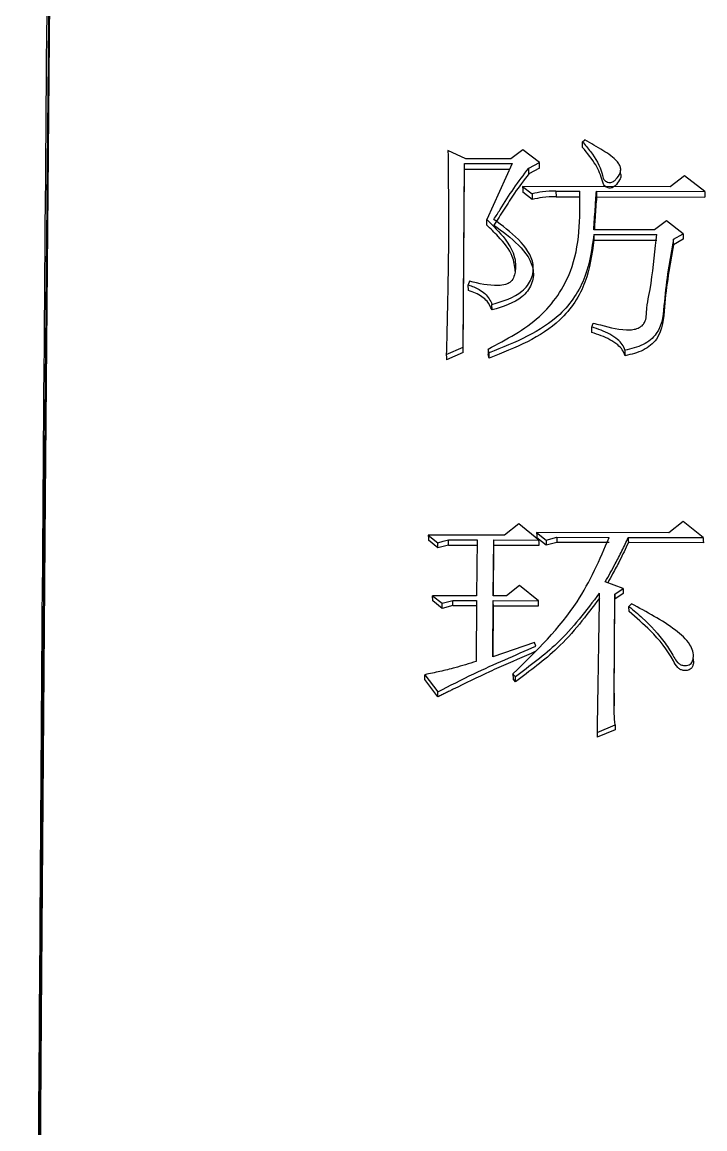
# Model space of a CAD drawing. Header units: millimetres. Extents: x 2448 to 4397, y 790 to 2168.
# Drawn here: x 2844.14 to 2849.73, y 1979.56 to 1988.62 of the extents above; entities that cross this region are included whole.
import ezdxf

# ---------------------------------------------------------------- set-up
doc = ezdxf.new("R2010")
doc.units = ezdxf.units.MM

msp = doc.modelspace()

# ---------------------------------------------------------------- linework, layer by layer
at = {"color": 7, "linetype": 'Continuous', "lineweight": 25}
for p, q in [((2848.7264, 1987.6373), (2848.746, 1987.6522)), ((2847.7712, 1987.4971), (2847.6257, 1987.5648)), ((2848.2391, 1987.571), (2848.1411, 1987.4963)), ((2848.3745, 1987.4658), (2848.2391, 1987.571)), ((2848.1411, 1987.4963), (2847.7712, 1987.4971)), ((2847.7492, 1985.9562), (2847.7611, 1987.4596)), ((2847.7499, 1985.9118), (2847.7618, 1987.4131)), ((2847.7611, 1987.4596), (2848.1505, 1987.4588)), ((2847.7618, 1987.4131), (2848.1294, 1987.4123)), ((2848.1505, 1987.4588), (2847.9424, 1987.0009)), ((2848.2865, 1987.421), (2848.3745, 1987.4658)), ((2848.3752, 1987.4193), (2848.2872, 1987.3746)), ((2849.0371, 1987.4176), (2849.0371, 1987.4224)), ((2849.0377, 1987.3756), (2849.0373, 1987.4054)), ((2849.5613, 1987.3583), (2849.4438, 1987.2684)), ((2849.7258, 1987.2303), (2849.5613, 1987.3583)), ((2848.2366, 1987.271), (2848.314, 1987.2108)), ((2849.4438, 1987.2684), (2848.2366, 1987.271)), ((2848.3147, 1987.1646), (2848.2373, 1987.2248)), ((2848.314, 1987.2108), (2848.3147, 1987.1646)), ((2848.5089, 1987.2329), (2848.7036, 1987.2325)), ((2848.5089, 1987.2329), (2848.5096, 1987.1867)), ((2848.8399, 1987.2322), (2849.7258, 1987.2303)), ((2848.8399, 1987.2322), (2848.8406, 1987.186)), ((2848.5096, 1987.1867), (2848.7043, 1987.1863)), ((2848.8406, 1987.186), (2849.7265, 1987.1841)), ((2847.9431, 1986.955), (2847.9424, 1987.0009)), ((2849.4123, 1986.9902), (2849.3144, 1986.9151)), ((2849.5478, 1986.8844), (2849.4123, 1986.9902)), ((2848.8176, 1986.8784), (2849.3335, 1986.8773)), ((2848.8176, 1986.8784), (2848.8182, 1986.8327)), ((2849.3144, 1986.9151), (2848.8179, 1986.9161)), ((2848.8182, 1986.8327), (2849.3342, 1986.8316)), ((2849.4695, 1986.8393), (2849.5478, 1986.8844)), ((2849.4702, 1986.7937), (2849.4695, 1986.8393)), ((2849.5484, 1986.8387), (2849.4702, 1986.7937)), ((2848.3245, 1986.558), (2848.3238, 1986.6033)), ((2847.8021, 1986.4952), (2847.7921, 1986.4649)), ((2847.7928, 1986.4198), (2847.7921, 1986.4649)), ((2847.9862, 1986.2604), (2847.9856, 1986.3053)), ((2847.6124, 1985.8956), (2847.7492, 1985.9562)), ((2847.7499, 1985.9118), (2847.6131, 1985.8512)), ((2847.9637, 1985.8657), (2847.9542, 1985.8961)), ((2847.9637, 1985.8657), (2847.963, 1985.91)), ((2848.2055, 1984.509), (2848.0879, 1984.4166)), ((2848.37, 1984.3773), (2848.2055, 1984.509)), ((2849.5491, 1984.5293), (2849.4316, 1984.4368)), ((2849.7136, 1984.3976), (2849.5491, 1984.5293)), ((2847.4649, 1984.4179), (2847.5423, 1984.3559)), ((2848.0879, 1984.4166), (2847.4649, 1984.4179)), ((2848.351, 1984.4392), (2848.4284, 1984.3772)), ((2849.4316, 1984.4368), (2848.351, 1984.4392)), ((2848.4291, 1984.335), (2848.3517, 1984.3969)), ((2848.4284, 1984.3772), (2848.5162, 1984.4002)), ((2848.5162, 1984.4002), (2848.9445, 1984.3993)), ((2849.1003, 1984.3989), (2849.7136, 1984.3976)), ((2847.543, 1984.3137), (2847.4656, 1984.3756)), ((2847.543, 1984.3137), (2847.5423, 1984.3559)), ((2847.6308, 1984.3367), (2847.543, 1984.3137)), ((2847.6301, 1984.3789), (2847.8638, 1984.3784)), ((2847.6308, 1984.3367), (2847.8645, 1984.3362)), ((2847.8638, 1984.3784), (2847.8604, 1983.9213)), ((2847.9967, 1983.921), (2848, 1984.3781)), ((2847.9977, 1983.921), (2848.0007, 1984.3359)), ((2848, 1984.3781), (2848.37, 1984.3773)), ((2848.0007, 1984.3359), (2848.3707, 1984.3351)), ((2848.5169, 1984.3579), (2848.4291, 1984.335)), ((2848.9452, 1984.357), (2848.5169, 1984.3579)), ((2849.7143, 1984.3553), (2849.101, 1984.3567)), ((2849.0583, 1983.9808), (2848.9126, 1984.0354)), ((2848.2115, 1984.0059), (2848.1038, 1983.9208)), ((2848.3663, 1983.8814), (2848.2115, 1984.0059)), ((2848.9839, 1983.1242), (2848.9898, 1983.9344)), ((2848.9898, 1983.9344), (2849.0583, 1983.9808)), ((2849.059, 1983.9391), (2848.9905, 1983.8928)), ((2847.5002, 1983.9221), (2847.5776, 1983.8598)), ((2847.8604, 1983.9213), (2847.5002, 1983.9221)), ((2847.5009, 1983.8805), (2847.5002, 1983.9221)), ((2847.5783, 1983.8183), (2847.5009, 1983.8805)), ((2847.5783, 1983.8183), (2847.5776, 1983.8598)), ((2847.6654, 1983.8829), (2847.8601, 1983.8825)), ((2847.8601, 1983.8825), (2847.8565, 1983.3843)), ((2847.9931, 1983.423), (2847.9964, 1983.8822)), ((2847.9964, 1983.8822), (2848.3663, 1983.8814)), ((2848.1038, 1983.9208), (2847.9967, 1983.921)), ((2848.9846, 1983.0837), (2848.9905, 1983.8928)), ((2847.6661, 1983.8414), (2847.5783, 1983.8183)), ((2847.6661, 1983.8414), (2847.8608, 1983.8409)), ((2847.9941, 1983.4234), (2847.9971, 1983.8406)), ((2847.9971, 1983.8406), (2848.367, 1983.8398)), ((2849.1067, 1983.7918), (2849.106, 1983.8333)), ((2848.3346, 1983.5392), (2847.9931, 1983.423)), ((2848.3441, 1983.508), (2848.3346, 1983.5392)), ((2849.6048, 1983.5185), (2849.6048, 1983.5197)), ((2847.4371, 1983.2759), (2847.5432, 1983.1351)), ((2847.5439, 1983.0946), (2847.4378, 1983.2353)), ((2848.1575, 1983.2822), (2848.1582, 1983.2415)), ((2848.1775, 1983.2181), (2848.1583, 1983.2415)), ((2848.1775, 1983.2181), (2848.1768, 1983.2588)), ((2848.9839, 1983.1242), (2848.9846, 1983.0837)), ((2848.9846, 1983.0837), (2848.9849, 1983.0199)), ((2848.9851, 1982.9982), (2848.9848, 1983.0202)), ((2848.8453, 1982.8034), (2848.9918, 1982.8658)), ((2848.9918, 1982.8658), (2848.9925, 1982.8257)), ((2848.9925, 1982.8257), (2848.8461, 1982.7634))]:
    msp.add_line(p, q, dxfattribs=at)
at = {"color": 7, "linetype": 'Continuous', "lineweight": 25, "flags": 128}
for points in [[(2845.0129, 2019.6761), (2844.9637, 2019.5084), (2844.9141, 2019.0057), (2844.8641, 2018.1704), (2844.8142, 2017.0065), (2844.7645, 2015.5193), (2844.7152, 2013.7158), (2844.6665, 2011.6044), (2844.6188, 2009.195), (2844.5722, 2006.4987), (2844.5269, 2003.5281), (2844.4832, 2000.2972), (2844.4412, 1996.8209), (2844.4012, 1993.1154), (2844.3633, 1989.1981), (2844.3277, 1985.0872), (2844.2946, 1980.8019), (2844.2642, 1976.3622), (2844.2365, 1971.7887), (2844.2117, 1967.1027), (2844.1899, 1962.3262), (2844.1712, 1957.4814), (2844.1558, 1952.5909), (2844.1436, 1947.6775)], [(2845.0114, 2018.9754), (2844.9627, 2018.8092), (2844.9135, 2018.3115), (2844.8641, 2017.4843), (2844.8146, 2016.3317), (2844.7654, 2014.859), (2844.7166, 2013.0731), (2844.6684, 2010.9822), (2844.6211, 2008.5962), (2844.575, 2005.9262), (2844.5302, 2002.9845), (2844.4869, 1999.785), (2844.4453, 1996.3425), (2844.4057, 1992.6732), (2844.3681, 1988.794), (2844.3329, 1984.7231), (2844.3001, 1980.4795), (2844.2699, 1976.083), (2844.2425, 1971.554), (2844.218, 1966.9137), (2844.2054, 1964.2491)], [(2848.7271, 1987.5905), (2848.7268, 1987.6068), (2848.7266, 1987.6221), (2848.7264, 1987.6373)], [(2847.7618, 1987.4131), (2847.7614, 1987.4392), (2847.7611, 1987.4596)], [(2848.2872, 1987.3746), (2848.2868, 1987.4006), (2848.2865, 1987.421)], [(2848.3752, 1987.4193), (2848.3748, 1987.4453), (2848.3745, 1987.4658)], [(2848.2366, 1987.271), (2848.237, 1987.2451), (2848.2373, 1987.2248)], [(2849.7258, 1987.2303), (2849.7262, 1987.2044), (2849.7265, 1987.1841)], [(2849.5478, 1986.8844), (2849.5482, 1986.8588), (2849.5484, 1986.8387)], [(2848.8025, 1986.0766), (2848.8023, 1986.0949), (2848.8021, 1986.1081), (2848.8019, 1986.1213)], [(2847.7499, 1985.9118), (2847.7495, 1985.9367), (2847.7492, 1985.9562)], [(2847.9535, 1985.9405), (2847.9538, 1985.9226), (2847.954, 1985.9094), (2847.9542, 1985.8961)], [(2849.073, 1985.9305), (2849.0732, 1985.9175), (2849.0734, 1985.9045), (2849.0736, 1985.8861)], [(2847.6124, 1985.8956), (2847.6128, 1985.8707), (2847.6131, 1985.8512)], [(2847.4649, 1984.4179), (2847.4653, 1984.3942), (2847.4656, 1984.3756)], [(2848.351, 1984.4392), (2848.3514, 1984.4155), (2848.3517, 1984.3969)], [(2848.5162, 1984.4002), (2848.5166, 1984.3765), (2848.5169, 1984.3579)], [(2849.1003, 1984.3989), (2849.1007, 1984.3753), (2849.101, 1984.3567)], [(2849.7136, 1984.3976), (2849.714, 1984.3739), (2849.7143, 1984.3553)], [(2847.5423, 1984.3559), (2847.5862, 1984.3674), (2847.6301, 1984.3789)], [(2847.6308, 1984.3367), (2847.6304, 1984.3603), (2847.6301, 1984.3789)], [(2848.0007, 1984.3359), (2848.0004, 1984.3595), (2848, 1984.3781)], [(2848.3707, 1984.3351), (2848.3703, 1984.3587), (2848.37, 1984.3773)], [(2848.4284, 1984.3772), (2848.4288, 1984.3535), (2848.4291, 1984.335)], [(2848.9898, 1983.9344), (2848.9902, 1983.9111), (2848.9905, 1983.8928)], [(2849.0583, 1983.9808), (2849.0586, 1983.9575), (2849.059, 1983.9391)], [(2847.5776, 1983.8598), (2847.6215, 1983.8713), (2847.6654, 1983.8829)], [(2847.6661, 1983.8414), (2847.6657, 1983.8646), (2847.6654, 1983.8829)], [(2847.9971, 1983.8406), (2847.9967, 1983.8639), (2847.9964, 1983.8822)], [(2848.367, 1983.8398), (2848.3666, 1983.8631), (2848.3663, 1983.8814)], [(2849.1059, 1983.8332), (2849.1157, 1983.8448), (2849.1254, 1983.8564)], [(2847.4378, 1983.2353), (2847.4374, 1983.258), (2847.4371, 1983.2759)], [(2848.1768, 1983.2588), (2848.1672, 1983.2705), (2848.1575, 1983.2822)], [(2847.5439, 1983.0946), (2847.5435, 1983.1173), (2847.5432, 1983.1351)], [(2848.8453, 1982.8034), (2848.8457, 1982.781), (2848.8461, 1982.7634)]]:
    msp.add_lwpolyline(points, dxfattribs=at)
at = {"color": 7, "linetype": 'Continuous', "lineweight": 25}
for points, knots in [([(2844.203, 1964.2513), (2844.2048, 1964.7099), (2844.2134, 1967.005), (2844.2313, 1971.095), (2844.2598, 1976.4138), (2844.2954, 1982.0859), (2844.3399, 1987.9943), (2844.394, 1993.9675), (2844.4533, 1999.4429), (2844.5173, 2004.3306), (2844.585, 2008.5911), (2844.6493, 2011.8577), (2844.7089, 2014.2741), (2844.7629, 2016.0225), (2844.815, 2017.294), (2844.865, 2018.1513), (2844.8967, 2018.4032), (2844.9125, 2018.5292)], [0, 0, 0, 0, 0.015982, 0.079971, 0.143956, 0.207938, 0.29112, 0.374568, 0.45775, 0.540927, 0.624368, 0.707543, 0.76895, 0.830357, 0.891763, 0.945879, 1, 1, 1, 1]), ([(2848.7264, 1987.6373), (2848.7485, 1987.6105), (2848.8153, 1987.5297), (2848.8794, 1987.4261), (2848.8925, 1987.3354), (2848.9133, 1987.3142), (2848.9303, 1987.306), (2848.9483, 1987.303), (2848.9653, 1987.3054), (2848.9833, 1987.3142), (2849.0089, 1987.3391), (2849.0338, 1987.3724), (2849.0407, 1987.4128), (2849.0317, 1987.4439), (2848.9916, 1987.5026), (2848.8888, 1987.5703), (2848.7953, 1987.624), (2848.746, 1987.6522)], [0, 0, 0, 0, 0.11061, 0.333673, 0.388222, 0.406339, 0.424432, 0.44327, 0.458128, 0.472959, 0.501622, 0.568318, 0.601906, 0.635253, 0.674013, 0.828364, 1, 1, 1, 1]), ([(2847.6257, 1987.5648), (2847.6282, 1987.3407), (2847.6324, 1986.9523), (2847.6247, 1986.3952), (2847.6165, 1986.0621), (2847.6124, 1985.8956)], [0, 0, 0, 0, 0.405511, 0.702727, 1, 1, 1, 1]), ([(2849.0359, 1987.3754), (2849.0376, 1987.3685), (2849.0417, 1987.3514), (2849.0259, 1987.3159), (2849.0042, 1987.2851), (2848.978, 1987.2643), (2848.9613, 1987.2578), (2848.9447, 1987.2571), (2848.928, 1987.2609), (2848.9122, 1987.2692), (2848.8963, 1987.2867), (2848.8811, 1987.3499), (2848.8362, 1987.4586), (2848.7657, 1987.5439), (2848.7271, 1987.5905)], [0, 0, 0, 0, 0.038174, 0.094174, 0.200258, 0.234047, 0.259344, 0.284705, 0.310135, 0.33959, 0.370289, 0.428865, 0.687451, 1, 1, 1, 1]), ([(2848.0008, 1987.0008), (2848.0183, 1987.0281), (2848.0725, 1987.1129), (2848.1615, 1987.2563), (2848.2448, 1987.3661), (2848.2865, 1987.421)], [0, 0, 0, 0, 0.191825, 0.595548, 1, 1, 1, 1]), ([(2848.2872, 1987.3746), (2848.2474, 1987.3225), (2848.1757, 1987.2287), (2848.0855, 1987.0862), (2848.0295, 1986.9987), (2848.0015, 1986.9549)], [0, 0, 0, 0, 0.384526, 0.692247, 1, 1, 1, 1]), ([(2847.9535, 1985.9405), (2848.1036, 1986.0197), (2848.3968, 1986.1742), (2848.7083, 1986.6421), (2848.7054, 1987.0094), (2848.7036, 1987.2325)], [0, 0, 0, 0, 0.291826, 0.570002, 1, 1, 1, 1]), ([(2848.5089, 1987.2329), (2848.4719, 1987.2321), (2848.406, 1987.2306), (2848.3421, 1987.2168), (2848.314, 1987.2108)], [0, 0, 0, 0, 0.5611396, 1, 1, 1, 1]), ([(2848.8179, 1986.9161), (2848.8199, 1986.9446), (2848.8238, 1987.0017), (2848.8312, 1987.1071), (2848.8365, 1987.1838), (2848.8399, 1987.2322)], [0, 0, 0, 0, 0.2703106, 0.540621, 1, 1, 1, 1]), ([(2848.5096, 1987.1867), (2848.4726, 1987.1859), (2848.4067, 1987.1844), (2848.3427, 1987.1706), (2848.3147, 1987.1646)], [0, 0, 0, 0, 0.561154, 1, 1, 1, 1]), ([(2848.8406, 1987.186), (2848.8366, 1987.1297), (2848.831, 1987.049), (2848.8247, 1986.9589), (2848.8224, 1986.9253), (2848.8217, 1986.9161)], [0, 0, 0, 0, 0.626733, 0.897993, 1, 1, 1, 1]), ([(2847.9424, 1987.0009), (2847.9955, 1986.9489), (2848.0851, 1986.8612), (2848.1705, 1986.7209), (2848.1816, 1986.6166), (2848.1713, 1986.5462), (2848.1548, 1986.5059), (2848.1261, 1986.4802), (2848.0876, 1986.4647), (2847.9765, 1986.453), (2847.8795, 1986.4765), (2847.8021, 1986.4952)], [0, 0, 0, 0, 0.23773, 0.400863, 0.533107, 0.587825, 0.643013, 0.674945, 0.706748, 0.766162, 1, 1, 1, 1]), ([(2848.1761, 1986.5786), (2848.1708, 1986.6194), (2848.1573, 1986.7248), (2848.0543, 1986.8467), (2847.9742, 1986.9247), (2847.9431, 1986.955)], [0, 0, 0, 0, 0.27825, 0.719257, 1, 1, 1, 1]), ([(2847.9856, 1986.3053), (2848.075, 1986.3322), (2848.2098, 1986.3728), (2848.3172, 1986.5105), (2848.3366, 1986.6722), (2848.2077, 1986.8491), (2848.0708, 1986.9495), (2848.0008, 1987.0008)], [0, 0, 0, 0, 0.250751, 0.378254, 0.502276, 0.745754, 1, 1, 1, 1]), ([(2848.0015, 1986.9549), (2848.0714, 1986.9037), (2848.2084, 1986.8035), (2848.3372, 1986.6268), (2848.3179, 1986.4653), (2848.2104, 1986.3278), (2848.0756, 1986.2873), (2847.9862, 1986.2604)], [0, 0, 0, 0, 0.254284, 0.49769, 0.62164, 0.749121, 1, 1, 1, 1]), ([(2848.8176, 1986.8784), (2848.8024, 1986.7621), (2848.7719, 1986.5278), (2848.5163, 1986.1317), (2848.1755, 1985.9952), (2847.963, 1985.91)], [0, 0, 0, 0, 0.270901, 0.545498, 1, 1, 1, 1]), ([(2848.8182, 1986.8327), (2848.8031, 1986.7165), (2848.7726, 1986.4825), (2848.5169, 1986.087), (2848.1761, 1985.9507), (2847.9637, 1985.8657)], [0, 0, 0, 0, 0.270761, 0.545299, 1, 1, 1, 1]), ([(2848.8119, 1986.1518), (2848.8319, 1986.1471), (2848.9316, 1986.1235), (2849.048, 1986.0887), (2849.1606, 1986.1024), (2849.1984, 1986.1185), (2849.226, 1986.1424), (2849.2521, 1986.194), (2849.2464, 1986.2757), (2849.2948, 1986.4785), (2849.3084, 1986.681), (2849.3297, 1986.8471), (2849.3335, 1986.8773)], [0, 0, 0, 0, 0.04844, 0.240742, 0.275063, 0.309506, 0.336528, 0.363548, 0.457331, 0.549664, 0.918131, 1, 1, 1, 1]), ([(2849.4695, 1986.8393), (2849.4397, 1986.6726), (2849.3944, 1986.4195), (2849.3822, 1986.0963), (2849.2244, 1985.965), (2849.1244, 1985.9422), (2849.073, 1985.9305)], [0, 0, 0, 0, 0.49171, 0.746466, 0.869846, 1, 1, 1, 1]), ([(2849.4702, 1986.7937), (2849.4404, 1986.6272), (2849.3951, 1986.3744), (2849.3829, 1986.0516), (2849.2251, 1985.9205), (2849.125, 1985.8978), (2849.0736, 1985.8861)], [0, 0, 0, 0, 0.4915844, 0.7462857, 0.869721, 1, 1, 1, 1]), ([(2847.7921, 1986.4649), (2847.8224, 1986.4543), (2847.8719, 1986.4369), (2847.9285, 1986.396), (2847.9655, 1986.354), (2847.9789, 1986.3214), (2847.9856, 1986.3053)], [0, 0, 0, 0, 0.350403, 0.572048, 0.788227, 1, 1, 1, 1]), ([(2847.9862, 1986.2604), (2847.9749, 1986.2852), (2847.9559, 1986.3265), (2847.904, 1986.3704), (2847.852, 1986.4005), (2847.8126, 1986.4134), (2847.7928, 1986.4198)], [0, 0, 0, 0, 0.3279399, 0.5471321, 0.771558, 1, 1, 1, 1]), ([(2848.8019, 1986.1213), (2848.8035, 1986.1264), (2848.8069, 1986.1365), (2848.8102, 1986.1467), (2848.8119, 1986.1517)], [0, 0, 0, 0, 0.499988, 1, 1, 1, 1]), ([(2849.073, 1985.9305), (2849.0667, 1985.9468), (2849.054, 1985.9798), (2849.0098, 1986.0242), (2848.9505, 1986.0628), (2848.8782, 1986.0955), (2848.8274, 1986.1127), (2848.8019, 1986.1213)], [0, 0, 0, 0, 0.1619304, 0.3282663, 0.5489369, 0.7734674, 1, 1, 1, 1]), ([(2849.0736, 1985.8861), (2849.0674, 1985.9024), (2849.0547, 1985.9354), (2849.0105, 1985.9797), (2848.9512, 1986.0183), (2848.8789, 1986.0509), (2848.8281, 1986.068), (2848.8025, 1986.0766)], [0, 0, 0, 0, 0.161828, 0.328118, 0.548798, 0.773386, 1, 1, 1, 1]), ([(2847.963, 1985.91), (2847.9614, 1985.9151), (2847.9582, 1985.9253), (2847.9551, 1985.9354), (2847.9535, 1985.9405)], [0, 0, 0, 0, 0.499936, 1, 1, 1, 1]), ([(2848.1575, 1983.2822), (2848.3491, 1983.4702), (2848.6882, 1983.803), (2848.8668, 1984.2185), (2848.9445, 1984.3993)], [0, 0, 0, 0, 0.5649502, 1, 1, 1, 1]), ([(2848.9126, 1984.0354), (2848.9398, 1984.0842), (2848.9866, 1984.1685), (2849.0491, 1984.2897), (2849.0832, 1984.3625), (2849.1003, 1984.3989)], [0, 0, 0, 0, 0.407857, 0.703807, 1, 1, 1, 1]), ([(2849.101, 1984.3567), (2849.0776, 1984.3071), (2849.037, 1984.2209), (2848.9789, 1984.112), (2848.9457, 1984.0522), (2848.9323, 1984.028)], [0, 0, 0, 0, 0.44709, 0.776397, 1, 1, 1, 1]), ([(2848.8632, 1983.9425), (2848.7559, 1983.8003), (2848.5625, 1983.5441), (2848.2955, 1983.3467), (2848.1768, 1983.2588)], [0, 0, 0, 0, 0.555139, 1, 1, 1, 1]), ([(2848.8633, 1983.9424), (2848.8614, 1983.8277), (2848.8577, 1983.5981), (2848.8517, 1983.2186), (2848.8476, 1982.9532), (2848.8453, 1982.8034)], [0, 0, 0, 0, 0.303552, 0.607104, 1, 1, 1, 1]), ([(2848.8639, 1983.9008), (2848.7566, 1983.7588), (2848.5631, 1983.503), (2848.2962, 1983.3059), (2848.1775, 1983.2181)], [0, 0, 0, 0, 0.555074, 1, 1, 1, 1]), ([(2849.106, 1983.8333), (2849.1429, 1983.8026), (2849.2517, 1983.7121), (2849.3793, 1983.5744), (2849.4603, 1983.445), (2849.4947, 1983.382), (2849.5233, 1983.3588), (2849.5499, 1983.3499), (2849.5759, 1983.3493), (2849.5983, 1983.3556), (2849.6144, 1983.3671), (2849.6266, 1983.3862), (2849.6347, 1983.42), (2849.6313, 1983.469), (2849.5905, 1983.5534), (2849.4793, 1983.6514), (2849.3123, 1983.7552), (2849.188, 1983.8224), (2849.1254, 1983.8563)], [0, 0, 0, 0, 0.09659, 0.284957, 0.379061, 0.415302, 0.43328, 0.451354, 0.468517, 0.481841, 0.49525, 0.506683, 0.528197, 0.568056, 0.609709, 0.722361, 0.860063, 1, 1, 1, 1]), ([(2849.6298, 1983.4052), (2849.6314, 1983.3976), (2849.6349, 1983.3808), (2849.6304, 1983.3559), (2849.6217, 1983.3344), (2849.6076, 1983.32), (2849.5909, 1983.3119), (2849.5708, 1983.3083), (2849.5477, 1983.3099), (2849.5235, 1983.3185), (2849.4926, 1983.3435), (2849.4334, 1983.4626), (2849.3069, 1983.6218), (2849.1664, 1983.7411), (2849.1067, 1983.7918)], [0, 0, 0, 0, 0.029643, 0.066038, 0.095951, 0.117049, 0.138148, 0.160232, 0.186735, 0.217346, 0.248351, 0.328509, 0.714743, 1, 1, 1, 1]), ([(2847.5432, 1983.1351), (2847.6407, 1983.1856), (2847.8199, 1983.2782), (2848.0892, 1983.3989), (2848.2591, 1983.4716), (2848.3441, 1983.508)], [0, 0, 0, 0, 0.374082, 0.686951, 1, 1, 1, 1]), ([(2848.3449, 1983.467), (2848.2434, 1983.4232), (2848.1167, 1983.3686), (2847.8908, 1983.2658), (2847.7618, 1983.203), (2847.6477, 1983.1464), (2847.627, 1983.136), (2847.601, 1983.1231), (2847.575, 1983.1101), (2847.5543, 1983.0998), (2847.5439, 1983.0946)], [0, 0, 0, 0, 0.374206, 0.467757, 0.842016, 0.861764, 0.90126, 0.921008, 0.960504, 1, 1, 1, 1]), ([(2847.8565, 1983.3843), (2847.7986, 1983.3662), (2847.701, 1983.3355), (2847.5603, 1983.3016), (2847.4782, 1983.2845), (2847.4371, 1983.2759)], [0, 0, 0, 0, 0.420935, 0.7102621, 1, 1, 1, 1]), ([(2848.9918, 1982.8658), (2848.9895, 1982.8963), (2848.9851, 1982.9546), (2848.9841, 1983.0407), (2848.984, 1983.0963), (2848.9839, 1983.1242)], [0, 0, 0, 0, 0.354136, 0.677006, 1, 1, 1, 1])]:
    msp.add_open_spline(points, degree=3, knots=knots, dxfattribs=at)

doc.saveas('drawing.dxf')
